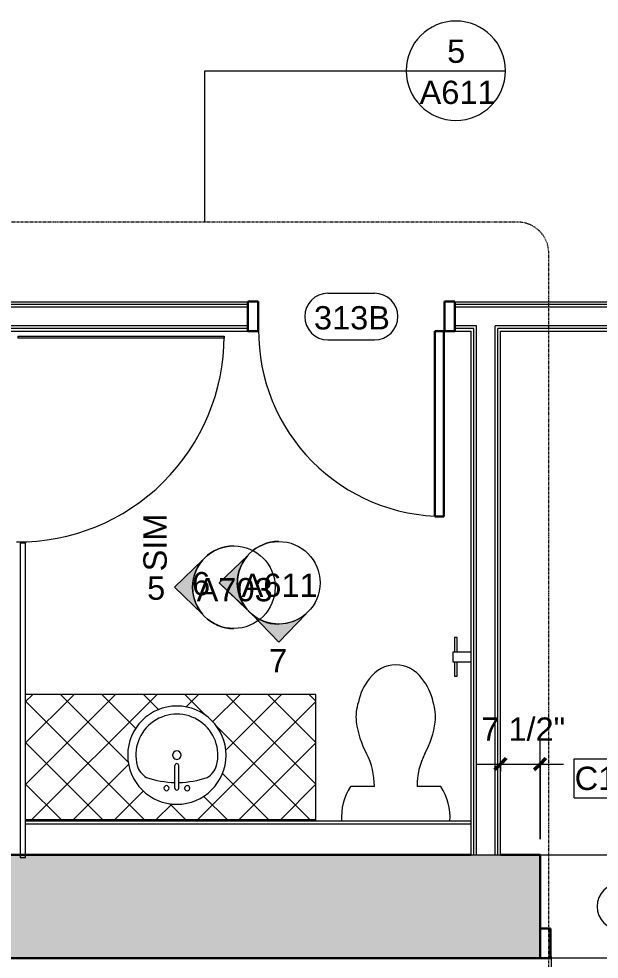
# Model space of a CAD drawing. Header units: inches. Extents: x -1176 to 1474, y -2632 to 978.
# Drawn here: x -961.3 to -849.2, y 16.1 to 197.9 of the extents above; entities that cross this region are included whole.
import ezdxf

# ---------------------------------------------------------------- set-up
doc = ezdxf.new("R2010")
doc.units = ezdxf.units.IN
doc.header["$MEASUREMENT"] = 0
doc.linetypes.add('Dash Dot 3_16_', pattern=[0.3125, 0.1875, -0.0625, 0, -0.0625])
for name, color, linetype, lineweight in [('A-ANNO-DIMS', 211, 'Continuous', 9), ('A-ANNO-DIMS-48', 211, 'Continuous', 9), ('A-ANNO-KEYN', 231, 'Continuous', 9), ('A-ANNO-SYMB', 150, 'Continuous', 9), ('A-DOOR', 31, 'Continuous', 18), ('A-DOOR-FRAM', 31, 'Continuous', 30), ('A-DOOR-IDEN', 31, 'Continuous', 9), ('A-GLAZ-CURT', 52, 'Continuous', 9), ('A-WALL', 113, 'Continuous', 18), ('A-WALL-PATT', 111, 'Continuous', 18), ('G-ANNO-SYMB', 111, 'Continuous', 9), ('I-WALL', 2, 'Continuous', 18), ('P-SANR-FIXT', 6, 'Continuous', 9), ('Q-CASE', 31, 'Continuous', 9)]:
    doc.layers.add(name, color=color, linetype=linetype, lineweight=lineweight)
doc.styles.add('Arial', font='arial.ttf', dxfattribs={"height": 4.5})
doc.styles.add('Swis721 Lt BT', font='swissl.ttf', dxfattribs={"height": 4.5})
doc.dimstyles.new('OTJ_-_3_32__Linear__1_2__Tolerance', dxfattribs={"dimscale": 12, "dimtxt": 4.748918, "dimasz": 0.1875, "dimexe": 0.375, "dimexo": 0.25, "dimgap": 0.25, "dimtad": 1, "dimdec": 1, "dimrnd": 0.5, "dimzin": 3, "dimdsep": 46, "dimlunit": 4, "dimtxsty": 'Swis721 Lt BT', "dimblk1": 'OBLIQUE', "dimblk2": 'OBLIQUE', "dimsah": 1, "dimcen": 0.09, "dimdle": 0.375, "dimazin": 0, "dimtfac": 1, "dimtdec": 4, "dimtix": 1, "dimtmove": 0, "dimatfit": 3, "dimfxl": 1, "dimtvp": 1, "dimfrac": 2, "dimtolj": 1, "dimtzin": 0, "dimarcsym": 2})
pattern_1 = [(225, (-951.136, 42.255), (4.006467, -4.006467), []), (315, (-951.136, 42.255), (4.006467, 4.006467), [])]

# ---------------------------------------------------------------- blocks, each defined once
blk = doc.blocks.new('Single Flush - D13 3_ X 8_-8259286-3rd Floor Construction')
at = {"layer": 'A-DOOR', "lineweight": 30}
for p, q in [((16.15625, -10), (17.90625, -10)), ((16.15625, -45.8125), (16.15625, -10)), ((17.90625, -10), (17.90625, -45.8125)), ((17.90625, -45.8125), (16.15625, -45.8125))]:
    blk.add_line(p, q, dxfattribs=at)
at = {"layer": 'A-DOOR', "lineweight": 9}
blk.add_arc((17.90625, -10), 35.8125, 179.5, 270, dxfattribs=at)
at = {"layer": 'A-DOOR-FRAM'}
for p, q in [((-20, -4.25), (-20, -10)), ((-20, -4.25), (-18, -4.25)), ((-18, -4.25), (-18, -10)), ((18.000004, -4.25), (18.000004, -10)), ((18.000004, -4.25), (20.000004, -4.25)), ((20.000004, -4.25), (20.000004, -10)), ((-20, -10), (-18, -10)), ((18.000004, -10), (20.000004, -10))]:
    blk.add_line(p, q, dxfattribs=at)
blk = doc.blocks.new('C-Counter Top - ADJ HEIGHT-8101756-3rd Floor Construction')
at = {"layer": 'Q-CASE'}
h = blk.add_hatch(dxfattribs=at)
h.set_pattern_fill('FP_5', color=256, style=0, pattern_type=2)
h.set_pattern_definition(pattern_1)
h.paths.add_polyline_path([(-40.32, -0.5), (-47.26, -0.5), (-47.26, -0.75), (8.9, -0.75), (8.9, -0.5), (-2.94, -0.5)], flags=0)
h = blk.add_hatch(dxfattribs=at)
h.set_pattern_fill('FP_5', color=256, style=0, pattern_type=2)
h.set_pattern_definition(pattern_1)
h.paths.add_polyline_path([(8.9, -0.75), (-47.26, -0.75), (-47.26, -25), (8.9, -25), (8.9, -7.45)], flags=0)
h.paths.add_polyline_path([(-20.38, -3.75), (-18.27, -3.99), (-16.26, -4.69), (-14.46, -5.82), (-12.96, -7.33), (-11.82, -9.13), (-11.12, -11.14), (-10.88, -13.25), (-11.12, -15.36), (-11.82, -17.37), (-12.96, -19.17), (-14.46, -20.68), (-16.26, -21.81), (-18.27, -22.51), (-20.38, -22.75), (-22.5, -22.51), (-24.51, -21.81), (-26.31, -20.68), (-27.81, -19.17), (-28.94, -17.37), (-29.65, -15.36), (-29.88, -13.25), (-29.65, -11.14), (-28.94, -9.13), (-27.81, -7.33), (-26.31, -5.82), (-24.51, -4.69), (-22.5, -3.99)], flags=0)
for p, q in [((-47.26, -0.5), (-47.26, -0.75)), ((-47.26, -0.75), (-47.26, -25)), ((-47.26, -0.75), (8.9, -0.75)), ((-47.26, -25), (8.9, -25))]:
    blk.add_line(p, q, dxfattribs=at)
blk = doc.blocks.new('Single Flush - D2 3_ X 8_-V19-3rd Floor Construction')
at = {"layer": 'A-DOOR', "lineweight": 30}
for p, q in [((16.15625, -2.8125), (17.90625, -2.8125)), ((16.15625, -38.625), (16.15625, -2.8125)), ((17.90625, -2.8125), (17.90625, -38.625)), ((17.90625, -38.625), (16.15625, -38.625))]:
    blk.add_line(p, q, dxfattribs=at)
at = {"layer": 'A-DOOR', "lineweight": 9}
blk.add_arc((17.90625, -2.8125), 35.8125, 179.5, 270, dxfattribs=at)
at = {"layer": 'A-DOOR-FRAM'}
for p, q in [((-20, 2.9375), (-20, -2.8125)), ((-20, 2.9375), (-18, 2.9375)), ((-18, 2.9375), (-18, -2.8125)), ((18.000004, 2.9375), (18.000004, -2.8125)), ((18.000004, 2.9375), (20.000004, 2.9375)), ((20.000004, 2.9375), (20.000004, -2.8125)), ((-20, -2.8125), (-18, -2.8125)), ((18.000004, -2.8125), (20.000004, -2.8125))]:
    blk.add_line(p, q, dxfattribs=at)
blk = doc.blocks.new('Sink Vanity-Round - 19_ x 19_-4918671-3rd Floor Construction')
at = {"layer": 'P-SANR-FIXT'}
for p, q in [((3.43, 9.73), (3.43, 5.36)), ((4.18, 9.73), (4.18, 5.36))]:
    blk.add_line(p, q, dxfattribs=at)
for centre, radius, start, end in [((3.81, 3.35), 9.5, 90, 270), ((3.81, 3.35), 9.5, 270, 90), ((1.81, 9.73), 0.5, 360, 180), ((1.81, 9.73), 0.5, 180, 360), ((3.81, 9.73), 0.375, 360, 180), ((5.81, 9.73), 0.5, 0, 180), ((5.81, 9.73), 0.5, 180, 360), ((0.05, 4.11), 4.12, 120.7927, 162.1904), ((3.81, -9.17), 17.81, 91.2067, 109.2086), ((3.81, -9.17), 17.81, 70.7914, 88.7933), ((7.56, 4.11), 4.12, 17.8096, 59.2073), ((3.81, 3.35), 7.93, 165.3071, 14.6929), ((3.81, 3.35), 0.812, 360, 180), ((3.81, 5.36), 0.375, 180, 360), ((3.81, 3.35), 0.813, 180, 360)]:
    blk.add_arc(centre, radius, start, end, dxfattribs=at)
blk = doc.blocks.new('CW-Single Glass Door - Type 1-8165635-3rd Floor Construction')
at = {"layer": 'A-DOOR'}
for p, q in [((-19.88, 40.14), (-19.51, 40.14)), ((-19.88, 0.38), (-19.88, 40.14)), ((-19.51, 40.14), (-19.51, 0.38)), ((-19.51, 0.38), (-19.88, 0.38))]:
    blk.add_line(p, q, dxfattribs=at)
at = {"layer": 'A-DOOR', "lineweight": 9}
blk.add_arc((-19.88, 0.38), 39.76, 359.5, 90, dxfattribs=at)
blk = doc.blocks.new('System Panel - Glazed-8165636-3rd Floor Construction')
at = {"layer": 'A-GLAZ-CURT', "lineweight": 18}
for p, q in [((30.37, 1.75), (-30.37, 1.75)), ((-30.37, 1.75), (-30.37, 0.75)), ((-30.37, 0.75), (30.37, 0.75)), ((30.37, 0.75), (30.37, 1.75))]:
    blk.add_line(p, q, dxfattribs=at)
blk = doc.blocks.new('P-Toilet-Floor-3D - Floor Mount-V25-3rd Floor Construction')
at = {"layer": 'P-SANR-FIXT'}
for p, q in [((-8.7, -8.31), (-4.13, -8.31)), ((4.13, -8.31), (8.7, -8.31))]:
    blk.add_line(p, q, dxfattribs=at)
for centre, radius, start, end in [((0.69, -2.25), 11.19, 176.8179, 212.8527), ((-0.69, -2.25), 11.19, 327.1473, 3.1821), ((-17.85, -8.46), 13.72, 332.9997, 0.6089), ((17.85, -8.46), 13.72, 179.3911, 207.0003), ((9.41, -22.94), 17.16, 151.2397, 172.7867), ((-9.41, -22.94), 17.16, 7.2133, 28.7603), ((0.88, -21.86), 8.56, 172.7867, 198.8936), ((-0.88, -21.86), 8.56, 341.1064, 7.2133), ((2.68, -22.72), 10.08, 190.9157, 219.9319), ((-2.68, -22.72), 10.08, 320.0681, 349.0843), ((0.18, -25.42), 6.45, 215.8378, 268.4031), ((-0.18, -25.42), 6.45, 271.5969, 324.1622)]:
    blk.add_arc(centre, radius, start, end, dxfattribs=at)
blk = doc.blocks.new('P-Toilet_Paper_Holder - 7 1_2_x3 1_2_x7 1_4_-2803415-3rd Floor Construction')
at = {"layer": 'P-SANR-FIXT'}
for p, q in [((-777.07, 339.19), (-777.07, 338.69)), ((-774.32, 339.19), (-777.07, 339.19)), ((-777.07, 338.69), (-774.32, 338.69)), ((-774.32, 335.94), (-774.32, 339.44)), ((-774.32, 339.44), (-772.32, 339.44)), ((-772.32, 339.44), (-772.32, 335.94)), ((-769.57, 339.19), (-772.32, 339.19)), ((-772.32, 338.69), (-769.57, 338.69)), ((-769.57, 338.69), (-769.57, 339.19))]:
    blk.add_line(p, q, dxfattribs=at)
blk = doc.blocks.new('Door Tag - Door Tag-41184-3rd Floor Construction')
at = {"layer": 'A-DOOR-IDEN'}
for p, q in [((-0.09375, 0.09375), (0.09375, 0.09375)), ((-0.09375, -0.09375), (0.09375, -0.09375))]:
    blk.add_line(p, q, dxfattribs=at)
for centre, start, end in [((-0.09375, 0), 90, 270), ((0.09375, 0), 270, 90)]:
    blk.add_arc(centre, 0.09375, start, end, dxfattribs=at)
blk = doc.blocks.new('Elevation - Filled Arrow 2-347888-3rd Floor Construction')
at = {"layer": 'G-ANNO-SYMB'}
blk.add_circle((0, 0), 0.1664, dxfattribs=at)
blk = doc.blocks.new('Elevation - Filled Arrow-151867-3rd Floor Construction')
at = {"layer": 'G-ANNO-SYMB'}
h = blk.add_hatch(color=256, dxfattribs=at)
edge = h.paths.add_edge_path(flags=0)
edge.add_line((0, 0.2393), (0.1103, 0.1247))
edge.add_arc((-0.0002, -0.0002), 0.1667, 48.498, 130.5571)
edge.add_line((-0.1085, 0.1265), (0, 0.2393))
for p, q in [((0, 0.2393), (-0.1085, 0.1265)), ((-0.1084, 0.1266), (0, 0.2393)), ((0, 0.2393), (-0.1084, 0.1266)), ((0, 0.2393), (0.11, 0.1249)), ((0.1103, 0.1247), (0, 0.2393))]:
    blk.add_line(p, q, dxfattribs=at)
blk.add_arc((-0.0002, -0.0002), 0.1667, 48.498, 130.5571, dxfattribs=at)
blk.add_ellipse((-0.0002, -0.0001), major_axis=(-0.1667, 0), ratio=0.999376, start_param=3.141593, end_param=6.283185, dxfattribs=at)
blk = doc.blocks.new('DIMBLOCK35-3rd Floor Construction')
at = {"layer": 'A-ANNO-DIMS-48'}
for p, q in [((-868.25, 52.38), (-868.25, 58.29)), ((-860.56, 39.25), (-860.56, 58.29)), ((-872.75, 53.79), (-856.06, 53.79)), ((-868.25, 53.79), (-868.25, 52.38)), ((-860.56, 53.79), (-860.56, 39.25))]:
    blk.add_line(p, q, dxfattribs=at)
at = {"layer": 'A-ANNO-DIMS-48', "lineweight": 50}
for p, q in [((-868.25, 53.79), (-867.12, 54.92)), ((-860.56, 53.79), (-859.44, 54.92)), ((-868.25, 53.79), (-869.37, 52.67)), ((-860.56, 53.79), (-861.69, 52.67))]:
    blk.add_line(p, q, dxfattribs=at)
at = {"layer": 'A-ANNO-DIMS-48', "color": 0, "insert": (-871.94, 62.8), "char_height": 4.5, "width": 18.0911, "attachment_point": 1, "line_spacing_factor": 1.005062, "style": 'Swis721 Lt BT'}
blk.add_mtext('7 1/2"', dxfattribs=at)
blk = doc.blocks.new('_Oblique')
at = {"color": 0, "linetype": 'ByBlock', "lineweight": -2}
blk.add_line((-0.5, -0.5), (0.5, 0.5), dxfattribs=at)
blk = doc.blocks.new('Floor Plan - Callout Head-3511279-3rd Floor Construction')
at = {"layer": 'A-ANNO-SYMB'}
blk.add_line((-0.2, 0), (0.2, 0), dxfattribs=at)
for start, end in [(360, 180), (180, 360)]:
    blk.add_arc((0, 0), 0.2, start, end, dxfattribs=at)
blk = doc.blocks.new('Keynote Tag - Keynote Number - Boxed-135510-3rd Floor Construction')
at = {"layer": 'A-ANNO-KEYN'}
for p, q in [((-0.125, -0.0792), (-0.125, 0.0781)), ((-0.125, 0.0781), (0.125, 0.0781)), ((0.125, 0.0781), (0.125, -0.0792)), ((-0.125, -0.0792), (0.125, -0.0792))]:
    blk.add_line(p, q, dxfattribs=at)

msp = doc.modelspace()

# ---------------------------------------------------------------- hatches: boundary and pattern name
at = {"layer": 'A-WALL-PATT', "lineweight": 9}
h = msp.add_hatch(dxfattribs=at)
h.set_pattern_fill('FP_1', color=256, style=0, pattern_type=2)
h.set_pattern_definition([(0, (0, 0), (15.36, 3.84), [0.634, -10.886, 0.634, -10.886, -61.44]), (0, (0, 0), (15.36, 3.84), [-23.04, 0.634, -22.406, 0.634, -10.886, -26.88]), (0, (0, 0), (15.36, 3.84), [-57.6, 0.634, -7.046, 0.634, -18.566]), (120, (5.76, 1.92), (-11.005538, 11.38215), [0.634, -10.886, 0.634, -10.886, -61.44]), (120, (5.76, 1.92), (-11.005538, 11.38215), [-23.04, 0.634, -22.406, 0.634, -10.886, -26.88]), (120, (5.76, 1.92), (-11.005538, 11.38215), [-57.6, 0.634, -7.046, 0.634, -18.566]), (240, (7.68, 9.6), (-4.354462, -15.22215), [0.634, -10.886, 0.634, -10.886, -61.44]), (240, (7.68, 9.6), (-4.354462, -15.22215), [-23.04, 0.634, -22.406, 0.634, -10.886, -26.88]), (240, (7.68, 9.6), (-4.354462, -15.22215), [-57.6, 0.634, -7.046, 0.634, -18.566])])
h.paths.add_polyline_path([(-960.07, 42.25), (-873.87, 42.25), (-873.87, 42.75), (-960.07, 42.75)], flags=0)
h = msp.add_hatch(color=7, dxfattribs=at)
h.paths.add_polyline_path([(-809.61, 16.25), (-590.07, 16.25), (-590.07, 36.25), (-809.61, 36.25), (-809.61, 34.47), (-811.87, 34.47), (-811.87, 36.25), (-820.56, 36.25), (-820.56, 16.25), (-811.87, 16.25)], flags=0)
h.paths.add_polyline_path([(-1015.06, 16.25), (-860.56, 16.25), (-860.56, 36.25), (-1015.06, 36.25), (-1015.06, 26.67)], flags=0)

# ---------------------------------------------------------------- linework, layer by layer
at = {"layer": 'A-ANNO-SYMB'}
for p, q in [((-925.34, 187.84), (-886.46, 187.84)), ((-925.34, 158.56), (-925.34, 187.84))]:
    msp.add_line(p, q, dxfattribs=at)
at = {"layer": 'A-ANNO-SYMB', "linetype": 'Dash Dot 3_16_'}
for p, q in [((-864.9, 158.56), (-1046.51, 158.56)), ((-858.9, 12.57), (-858.9, 152.56))]:
    msp.add_line(p, q, dxfattribs=at)
msp.add_arc((-864.9, 152.56), 6, 0, 90, dxfattribs=at)
at = {"layer": 'A-WALL'}
for p, q in [((-917.06, 142.62), (-1015.06, 142.62)), ((-917.06, 142.12), (-1015.06, 142.12)), ((-827, 142.62), (-877.06, 142.62)), ((-826.5, 142.12), (-877.06, 142.12)), ((-917.06, 138.49), (-1015.06, 138.49)), ((-872.87, 138.49), (-877.06, 138.49)), ((-872.87, 36.25), (-872.87, 138.49)), ((-869.25, 36.25), (-869.25, 138.49)), ((-826.5, 138.49), (-869.25, 138.49)), ((-917.06, 137.99), (-1015.06, 137.99)), ((-873.37, 137.99), (-877.06, 137.99)), ((-873.37, 36.25), (-873.37, 137.99)), ((-868.75, 36.25), (-868.75, 137.99)), ((-827, 137.99), (-868.75, 137.99)), ((-960.07, 42.25), (-873.87, 42.25)), ((-873.87, 36.25), (-868.25, 36.25))]:
    msp.add_line(p, q, dxfattribs=at)
at = {"layer": 'A-WALL', "color": 8, "lineweight": 30}
for p, q in [((-873.87, 36.25), (-1004.06, 36.25)), ((-860.56, 36.25), (-868.25, 36.25)), ((-860.56, 16.25), (-860.56, 36.25)), ((-1014.29, 16.25), (-860.56, 16.25))]:
    msp.add_line(p, q, dxfattribs=at)
at = {"layer": 'A-WALL', "lineweight": 9}
for p, q in [((-860.56, 36.25), (-820.56, 36.25)), ((-820.56, 16.25), (-860.56, 16.25))]:
    msp.add_line(p, q, dxfattribs=at)
at = {"layer": 'I-WALL'}
for p, q in [((-917.06, 143.12), (-1004.06, 143.12)), ((-917.06, 137.49), (-917.06, 143.12)), ((-827.5, 143.12), (-877.06, 143.12)), ((-877.06, 143.12), (-877.06, 137.49)), ((-1015.06, 137.49), (-917.06, 137.49)), ((-877.06, 137.49), (-873.87, 137.49)), ((-873.87, 36.25), (-873.87, 137.49)), ((-868.25, 36.25), (-868.25, 137.49)), ((-868.25, 137.49), (-827.5, 137.49)), ((-873.87, 42.75), (-960.07, 42.75)), ((-960.07, 42.75), (-960.07, 36.25))]:
    msp.add_line(p, q, dxfattribs=at)

# ---------------------------------------------------------------- block references
at = {"layer": 'A-ANNO-KEYN', "xscale": 47.99999999999997, "yscale": 47.99999999999997, "zscale": 47.99999999999997}
msp.add_blockref('Keynote Tag - Keynote Number - Boxed-135510-3rd Floor Construction', (-848.01, 51.06), dxfattribs=at)
at = {"layer": 'A-ANNO-SYMB', "xscale": 47.99999999999997, "yscale": 47.99999999999997, "zscale": 47.99999999999997}
msp.add_blockref('Floor Plan - Callout Head-3511279-3rd Floor Construction', (-876.86, 187.84), dxfattribs=at)
at = {"layer": 'A-DOOR'}
for name, p in [('Single Flush - D2 3_ X 8_-V19-3rd Floor Construction', (-897.06, 140.3)), ('Single Flush - D13 3_ X 8_-8259286-3rd Floor Construction', (-840.56, 26.25))]:
    msp.add_blockref(name, p, dxfattribs=at)
at = {"layer": 'A-DOOR', "rotation": 269.9999999999996}
msp.add_blockref('CW-Single Glass Door - Type 1-8165635-3rd Floor Construction', (-961.78, 116.62), dxfattribs=at)
at = {"layer": 'A-DOOR-IDEN', "xscale": 47.99999999999997, "yscale": 47.99999999999997, "zscale": 47.99999999999997}
for p in [(-897.06, 140.3), (-840.56, 26.25)]:
    msp.add_blockref('Door Tag - Door Tag-41184-3rd Floor Construction', p, dxfattribs=at)
at = {"layer": 'A-GLAZ-CURT', "rotation": 269.9999999999996}
msp.add_blockref('System Panel - Glazed-8165636-3rd Floor Construction', (-961.78, 66.12), dxfattribs=at)
at = {"layer": 'G-ANNO-SYMB', "xscale": 47.99999999999997, "yscale": 47.99999999999997, "zscale": 47.99999999999997}
for p, rotation in [((-911.07, 88.84), 89.99999999999714), ((-919.75, 87.98), 89.99999999999933)]:
    msp.add_blockref('Elevation - Filled Arrow-151867-3rd Floor Construction', p, dxfattribs=dict(at, rotation=rotation))
for p in [(-911.07, 88.84), (-919.75, 87.98)]:
    msp.add_blockref('Elevation - Filled Arrow 2-347888-3rd Floor Construction', p, dxfattribs=at)
at = {"layer": 'G-ANNO-SYMB', "extrusion": (0, 0, -1), "xscale": 47.99999999999997, "yscale": 47.99999999999997, "zscale": 47.99999999999997, "rotation": 180}
msp.add_blockref('Elevation - Filled Arrow-151867-3rd Floor Construction', (911.07, 88.84), dxfattribs=at)
at = {"layer": 'P-SANR-FIXT'}
for name, p, rotation in [('P-Toilet_Paper_Holder - 7 1_2_x3 1_2_x7 1_4_-2803415-3rd Floor Construction', (-537.94, 847.83), 90.0000000000001), ('P-Toilet-Floor-3D - Floor Mount-V25-3rd Floor Construction', (-888.47, 41.13), 180), ('Sink Vanity-Round - 19_ x 19_-4918671-3rd Floor Construction', (-926.95, 58.86), 180)]:
    msp.add_blockref(name, p, dxfattribs=dict(at, rotation=rotation))
at = {"layer": 'Q-CASE', "rotation": 180}
msp.add_blockref('C-Counter Top - ADJ HEIGHT-8101756-3rd Floor Construction', (-951.14, 42.25), dxfattribs=at)

# ---------------------------------------------------------------- texts
at = {"layer": 'A-ANNO-KEYN', "insert": (-853.9, 53.28), "char_height": 4.5, "width": 14.0895, "attachment_point": 1, "style": 'Arial'}
msp.add_mtext('C10', dxfattribs=at)
at = {"layer": 'A-ANNO-SYMB', "char_height": 4.5, "attachment_point": 1, "style": 'Swis721 Lt BT'}
for s, insert, width in [('5', (-878.54, 193.86), 4.0905), ('A611', (-883.86, 185.91), 16.968)]:
    msp.add_mtext(s, dxfattribs=dict(at, insert=insert, width=width))
at = {"layer": 'A-DOOR-IDEN', "insert": (-904.27, 142.32), "char_height": 4.5, "width": 17.271, "attachment_point": 1, "style": 'Swis721 Lt BT'}
msp.add_mtext('313B', dxfattribs=at)
at = {"layer": 'G-ANNO-SYMB', "insert": (-937.22, 91.05), "char_height": 4.5, "width": 12.8775, "attachment_point": 1, "rotation": 90, "style": 'Swis721 Lt BT'}
msp.add_mtext('SIM', dxfattribs=at)
at = {"layer": 'G-ANNO-SYMB', "char_height": 4.5, "attachment_point": 1}
for s, insert, width, style in [('6', (-927.82, 90.92), 4.0905, 'Swis721 Lt BT'), ('5', (-936.5, 90.06), 4.0905, 'Swis721 Lt BT'), ('A703', (-926.93, 89.76), 17.877, 'Arial'), ('A611', (-918.25, 90.62), 17.877, 'Arial'), ('7', (-912.93, 76.03), 4.0905, 'Swis721 Lt BT')]:
    msp.add_mtext(s, dxfattribs=dict(at, insert=insert, width=width, style=style))

# ---------------------------------------------------------------- dimensions: what is measured, and where the dimension line sits
at = {"layer": 'A-ANNO-DIMS'}
dim = msp.add_linear_dim(base=(-860.56, 53.79), p1=(-868.25, 55.38), p2=(-860.56, 36.25), dimstyle='OTJ_-_3_32__Linear__1_2__Tolerance', override={"dimpost": '<>', "dimfxl": 20.614185}, dxfattribs=at)
dim.commit()
dim.dimension.update_dxf_attribs({"geometry": 'DIMBLOCK35-3rd Floor Construction', "text_midpoint": (-864.41, 59.36)})

doc.saveas('drawing.dxf')
